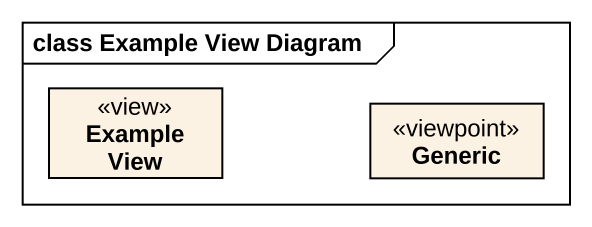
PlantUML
@startuml
mainframe class Example View Diagram
hide circle
hide empty members
class "Example View" as Example_View <<view>>
class Generic <<viewpoint>>
@enduml
